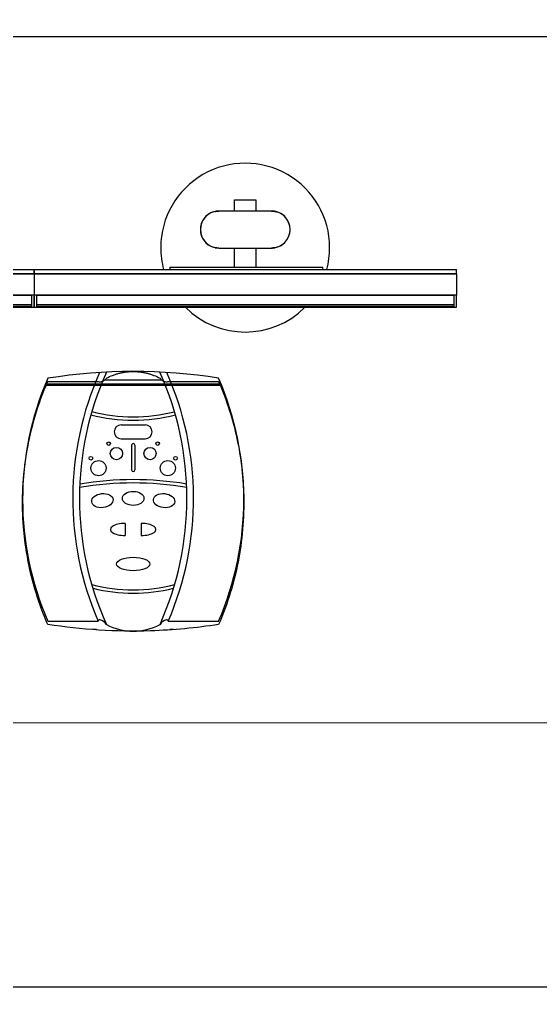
# Model space of a CAD drawing. Header units: metres. Extents: x -22 to 564, y 0 to 143.
# Drawn here: x 43.886 to 44.378, y 40.601 to 41.541 of the extents above; entities that cross this region are included whole.
import ezdxf
from ezdxf.xclip import XClip

# ---------------------------------------------------------------- set-up
doc = ezdxf.new("R2010")
doc.units = ezdxf.units.M
doc.header["$XCLIPFRAME"] = 2
doc.linetypes.add('EJES630', pattern=[6.3, 5.5, -0.4, 0, -0.4])
doc.layers.add('EJES', color=11, linetype='EJES630', lineweight=0)
doc.layers.add('XREF PB NEURO-ONCOLOGIA$0$MUROS DE TABLAROCA', color=150, linetype='Continuous', lineweight=13)
doc.layers.add('XREF  PB CONJ$0$PARQUE', color=251, linetype='Continuous')
doc.layers.add('XREF PB NEURO-ONCOLOGIA$0$Mobiliario Fijo', color=40, linetype='Continuous')

# ---------------------------------------------------------------- blocks, each defined once
blk = doc.blocks.new('XREF PB NEURO-ONCOLOGIA$0$XREF PB NEURO-ONCOLOGIA$0$SPC_MRL_Function Keypad _FKP_  - Function Keypad _FKP_-2800578-Level 0 - General Arrangement Layout')
at = {"color": 0}
for p, q in [((1107.03, 541.59), (1110.6, 541.59)), ((1180.03, 541.59), (1183.59, 541.59)), ((1112.12, 533.54), (1064.34, 533.53)), ((1226.27, 533.54), (1178.49, 533.54)), ((1137.65, 440.92), (1137.65, 452.4)), ((1152.97, 440.92), (1152.97, 452.4)), ((1143.73, 366.84), (1143.72, 390.23)), ((1146.9, 366.84), (1146.9, 390.23)), ((1156.68, 360.75), (1133.95, 360.75)), ((1156.68, 347.47), (1133.95, 347.47)), ((1062.71, 310.33), (1227.91, 310.33)), ((1063.24, 309.07), (1227.38, 309.07)), ((1112.13, 306.47), (1064.35, 306.47)), ((1118.22, 305.19), (1172.4, 305.19)), ((1226.27, 306.47), (1178.49, 306.47)), ((1141.76, 297.12), (1148.87, 297.12)), ((1148.87, 297.12), (1141.76, 297.12))]:
    blk.add_line(p, q, dxfattribs=at)
for centre, radius in [((1112.5, 388.54), 7.18), ((1178.13, 388.55), 7.18), ((1105.25, 379.13), 1.71), ((1129.37, 374.73), 5.8), ((1161.25, 374.73), 5.8), ((1185.38, 379.14), 1.71), ((1122.12, 365.31), 1.71), ((1168.5, 365.32), 1.71)]:
    blk.add_circle(centre, radius, dxfattribs=at)
for centre, radius, start, end in [((1387.45, 417.18), 293.03, 155.92607, 204.07985), ((1111.09, 542.7), 10.66, 284.60322, 325.82925), ((1145.31, 488.61), 54.4, 62.16831, 117.83761), ((903.17, 417.16), 293.03, 335.92607, 24.07985), ((1179.52, 542.7), 10.66, 214.17667, 255.4027), ((1330.59, 418.45), 290.05, 156.62422, 203.3817), ((1380.86, 417.36), 292.78, 156.62053, 204.06458), ((1113.52, 533.77), 1.41, 189.64613, 280.48056), ((1177.1, 533.78), 1.41, 259.52536, 350.35978), ((909.76, 417.33), 292.78, 335.94134, 23.38538), ((960.04, 418.43), 290.05, 336.62422, 23.3817), ((1145.32, 346.02), 157.78, 75.58493, 104.42099), ((1145.32, 346.02), 160.95, 76.26059, 103.74533), ((1145.3, 706.72), 304.13, 260.40424, 279.60167), ((1145.3, 706.72), 307.3, 260.52933, 279.47659), ((1145.31, 390.23), 1.59, 0.00214, 180.00214), ((1145.31, 366.84), 1.59, 180.00214, 0.00214), ((1133.95, 354.11), 6.64, 90.00296, 270.00296), ((1156.68, 354.11), 6.64, 270.00296, 90.00296), ((1145.26, 182.18), 160.95, 75.58493, 104.37837), ((1145.26, 182.18), 157.78, 75.61621, 104.34635), ((1145.29, 816.31), 519.31, 261.03375, 278.97217)]:
    blk.add_arc(centre, radius, start, end, dxfattribs=at)
for centre, major_axis, ratio in [((1145.31, 479.41), (-15.78, 0), 0.404074), ((1116.11, 419.32), (10.12, -1.06), 0.652513), ((1145.31, 417.21), (-10.18, 0), 0.652513), ((1174.52, 419.32), (-10.12, -1.07), 0.652513)]:
    blk.add_ellipse(centre, major_axis=major_axis, ratio=ratio, dxfattribs=at)
for centre, major_axis, ratio, start_param, end_param in [((1137.65, 446.66), (-13.92, 0), 0.412471, 4.712389, 7.853982), ((1152.97, 446.66), (-13.92, 0), 0.412471, 1.570796, 4.712389), ((1240.08, 383.46), (-91.52, 217.42), 0.813272, 1.570627, 1.582614), ((1050.54, 383.46), (91.52, 217.42), 0.813283, 4.700571, 4.712558)]:
    blk.add_ellipse(centre, major_axis=major_axis, ratio=ratio, start_param=start_param, end_param=end_param, dxfattribs=at)
for points, knots in [([(1062.71, 310.33), (1059.12, 318.98), (1052.8, 336.58), (1043.62, 372.71), (1039.61, 411.48), (1041.42, 450.82), (1046.32, 481.85), (1054.06, 510.69), (1060.73, 528.28), (1064.35, 536.66)], [0, 0, 0, 0, 0.111111, 0.222222, 0.444444, 0.583333, 0.722222, 0.861111, 1, 1, 1, 1]), ([(1064.35, 536.66), (1075, 538.34), (1096.44, 541.04), (1134.4, 543.43), (1177.98, 542.75), (1210.3, 539.18), (1226.27, 536.66)], [0, 0, 0, 0, 0.2, 0.4, 0.7, 1, 1, 1, 1]), ([(1226.27, 536.66), (1229.17, 529.96), (1234.59, 516.02), (1243.61, 486.04), (1249.64, 451), (1250.56, 411.32), (1247.39, 377.33), (1240.04, 343.25), (1232.4, 321.14), (1227.91, 310.33)], [0, 0, 0, 0, 0.111111, 0.222222, 0.444444, 0.583333, 0.722222, 0.861111, 1, 1, 1, 1]), ([(1118.22, 305.19), (1117.8, 305.52), (1116.88, 306.09), (1114.83, 306.77), (1113.17, 306.74), (1112.13, 306.47)], [0, 0, 0, 0, 0.25, 0.5, 1, 1, 1, 1]), ([(1141.76, 297.12), (1141.28, 297.15), (1140.43, 297.21), (1139.03, 297.36), (1137.86, 297.51), (1136.52, 297.71), (1135, 297.98), (1133.43, 298.31), (1131.88, 298.68), (1130.38, 299.08), (1128.35, 299.69), (1124.82, 300.93), (1121.85, 302.27), (1119.91, 303.29)], [0, 0, 0, 0, 0.125, 0.1875, 0.25, 0.3125, 0.375, 0.4375, 0.5, 0.5625, 0.625, 0.75, 1, 1, 1, 1]), ([(1170.71, 303.29), (1168.77, 302.27), (1165.8, 300.93), (1162.27, 299.69), (1160.24, 299.08), (1158.74, 298.68), (1157.2, 298.31), (1155.62, 297.98), (1154.11, 297.71), (1152.76, 297.51), (1151.6, 297.36), (1150.2, 297.21), (1149.35, 297.15), (1148.87, 297.12)], [0, 0, 0, 0, 0.25, 0.375, 0.4375, 0.5, 0.5625, 0.625, 0.6875, 0.75, 0.8125, 0.875, 1, 1, 1, 1]), ([(1178.49, 306.47), (1177.45, 306.74), (1175.8, 306.77), (1173.74, 306.09), (1172.82, 305.52), (1172.4, 305.19)], [0, 0, 0, 0, 0.5, 0.75, 1, 1, 1, 1])]:
    blk.add_open_spline(points, degree=3, knots=knots, dxfattribs=at)
for points in [[(1063.24, 309.07), (1063.15, 309.27), (1062.98, 309.68), (1062.8, 310.11), (1062.71, 310.33)], [(1227.91, 310.33), (1227.82, 310.11), (1227.64, 309.68), (1227.47, 309.27), (1227.38, 309.07)], [(1119.91, 303.29), (1119.74, 303.58), (1119.3, 304.21), (1118.63, 304.88), (1118.22, 305.19)], [(1172.4, 305.19), (1171.99, 304.88), (1171.32, 304.21), (1170.89, 303.58), (1170.71, 303.29)]]:
    blk.add_open_spline(points, degree=3, dxfattribs=at)
blk = doc.blocks.new('XREF PB NEURO-ONCOLOGIA$0$XREF PB NEURO-ONCOLOGIA$0$ELK_SPC_ControlRoomMonitors - MOSAIQ Monitor-5377198-General Arrangement')
for p, q in [((-10, 80.79), (10, 80.79)), ((-10, 70), (-10, 80.79)), ((10, 80.79), (10, 70)), ((25, 70), (-25, 70)), ((-25, 35), (25, 35)), ((-10, 16.96), (-10, 35)), ((10, 35), (10, 16.96)), ((-200, 14.64), (200, 14.64)), ((-200, 14.64), (-200, 10.46)), ((200, 10.46), (-200, 10.46)), ((-200, 10.46), (200, 10.46)), ((-200, 10.46), (-200, -9.53)), ((-71.32, 16.96), (73.68, 16.96)), ((-71.32, 16.96), (-71.32, 14.64)), ((73.68, 14.64), (73.68, 16.96)), ((200, 10.46), (200, 14.64)), ((200, 10.46), (200, -9.53)), ((200, -9.53), (-200, -9.53)), ((-200, -9.53), (-200, -21.05)), ((-197.5, -20.52), (-197.5, -9.62)), ((-197.5, -9.62), (197.5, -9.62)), ((-197.5, -18.41), (197.5, -18.41)), ((197.5, -9.62), (197.5, -20.52)), ((200, -21.05), (200, -9.53)), ((-200, -21.05), (200, -21.05)), ((197.5, -20.52), (-197.5, -20.52))]:
    blk.add_line(p, q)
for centre, radius, start, end in [((0, 35.41), 80, 360, 180), ((-25, 52.5), 17.5, 90, 270), ((-25, 52.5), 17.5, 106.42992, 253.57008), ((25, 52.5), 17.5, 270, 90), ((25, 52.5), 17.5, 330, 73.5679), ((25, 52.5), 17.5, 286.42992, 315), ((0, 35.41), 80, 180, 195), ((0, 35.41), 80, 345, 360), ((0, 35.41), 80, 225, 315)]:
    blk.add_arc(centre, radius, start, end)
for points in [[(-25, 70), (-26.37, 70), (-27.51, 69.84), (-28.36, 69.68)], [(-25, 35), (-26.37, 35), (-27.51, 35.16), (-28.35, 35.32)], [(25, 35), (26.37, 35), (27.51, 35.16), (28.36, 35.32)]]:
    blk.add_open_spline(points, degree=3)
for points, knots in [([(-28.35, 69.68), (-28.03, 69.74), (-27.07, 69.9), (-25.85, 70), (-25, 70)], [0.7777778, 0.7777778, 0.7777778, 0.7777778, 0.8611111, 1, 1, 1, 1]), ([(25, 70), (26.37, 70), (28.08, 69.76), (29.48, 69.42), (30.07, 69.25), (29.99, 69.28), (29.06, 69.54), (27.37, 69.88), (25.85, 70), (25, 70)], [0, 0, 0, 0, 0.222222, 0.333333, 0.444444, 0.583333, 0.722222, 0.861111, 1, 1, 1, 1]), ([(-28.35, 35.32), (-28.03, 35.26), (-27.07, 35.1), (-25.85, 35), (-25, 35)], [0.7777778, 0.7777778, 0.7777778, 0.7777778, 0.8611111, 1, 1, 1, 1]), ([(28.35, 35.32), (28.03, 35.26), (27.07, 35.1), (25.85, 35), (25, 35)], [0.7777778, 0.7777778, 0.7777778, 0.7777778, 0.8611111, 1, 1, 1, 1])]:
    blk.add_open_spline(points, degree=3, knots=knots)
blk = doc.blocks.new('XREF PB NEURO-ONCOLOGIA')
at = {"layer": 'XREF PB NEURO-ONCOLOGIA$0$Mobiliario Fijo', "elevation": 0}
blk.add_lwpolyline([(7.15168, -0.70383), (8.05168, -0.70383), (8.05168, 3.05617), (7.15168, 3.05617)], close=True, dxfattribs=at)
at = {"layer": 'XREF PB NEURO-ONCOLOGIA$0$MUROS DE TABLAROCA'}
blk.add_line((8.05168, 3.05617), (8.05168, -0.85383), dxfattribs=at)
at = {"layer": 'XREF PB NEURO-ONCOLOGIA$0$Mobiliario Fijo', "xscale": 0.0009999999999940395, "yscale": 0.0009999999999940395, "zscale": 0.0009999999999940395}
for name, p, rotation in [('XREF PB NEURO-ONCOLOGIA$0$XREF PB NEURO-ONCOLOGIA$0$ELK_SPC_ControlRoomMonitors - MOSAIQ Monitor-5377198-General Arrangement', (7.81669, 1.80199, 0), 270), ('XREF PB NEURO-ONCOLOGIA$0$XREF PB NEURO-ONCOLOGIA$0$SPC_MRL_Function Keypad _FKP_  - Function Keypad _FKP_-2800578-Level 0 - General Arrangement Layout', (8.03166, 0.3628, 0), 89.99999999999999), ('XREF PB NEURO-ONCOLOGIA$0$XREF PB NEURO-ONCOLOGIA$0$ELK_SPC_ControlRoomMonitors - MOSAIQ Monitor-5377198-General Arrangement', (7.81669, 1.40199, 0), 270)]:
    blk.add_blockref(name, p, dxfattribs=dict(at, rotation=rotation))
blk = doc.blocks.new('XREF  PB CONJ')
at = {"layer": 'XREF  PB CONJ$0$PARQUE', "true_color": 0x136734}
h = blk.add_hatch(dxfattribs=at)
h.set_pattern_fill('CROSS', color=116, scale=0.02, angle=90)
edge = h.paths.add_edge_path()
edge.add_line((3.58827, 104.60563), (1.69357, 104.36841))
edge.add_line((1.69357, 104.36841), (2.47841, 17.60831))
edge.add_line((2.47841, 17.60831), (97.731, 17.93364))
edge.add_arc((97.72474, 19.237), 1.30337, 270.27519, 363.10058)
edge.add_line((99.0262, 19.3075), (96.47621, 19.30776))
edge.add_line((96.47621, 19.30776), (96.60198, 20.22399))
edge.add_line((96.60198, 20.22399), (62.41283, 20.22399))
edge.add_arc((58.63294, 24.65353), 5.82309, 229.524665, 310.475335, ccw=False)
edge.add_line((54.85305, 20.22399), (26.25265, 20.21884))
edge.add_line((26.25265, 20.21884), (4.28368, 20.03042))
edge.add_line((4.28368, 20.03042), (4.05501, 46.6913))
edge.add_line((4.05501, 46.6913), (2.38805, 46.6912))
edge.add_line((2.38805, 46.6912), (2.38806, 54.8033))
edge.add_line((2.38806, 54.8033), (3.98543, 54.80339))
edge.add_line((3.98543, 54.80339), (3.74643, 82.66789))
edge.add_line((3.74643, 82.66789), (3.61847, 95.25564))
edge.add_line((3.61847, 95.25564), (3.58827, 104.60563))

msp = doc.modelspace()

# ---------------------------------------------------------------- block references
at = {"rotation": 90}
msp.add_blockref('XREF PB NEURO-ONCOLOGIA', (45.50103, 33.47338), dxfattribs=at)

# ---------------------------------------------------------------- next in the draw order: block references
ref = msp.add_blockref('XREF  PB CONJ', (67.8976, 28.71, 0), dxfattribs=dict(rotation=89.50849308405942))
XClip(ref).set_block_clipping_path([(-2.936402334, 82.9334608569), (21.1250270707, 82.9334608569), (21.1250270707, 49.0397586863), (26.6296707885, 49.0397586863), (26.6284018429, 17.4712422498), (-2.8531787476, 17.4341989701)])

# ---------------------------------------------------------------- next in the draw order: linework, layer by layer
at = {"layer": 'EJES'}
msp.add_line((-5.72148, 40.87506), (52.74167, 40.87506), dxfattribs=at)

doc.saveas('drawing.dxf')
